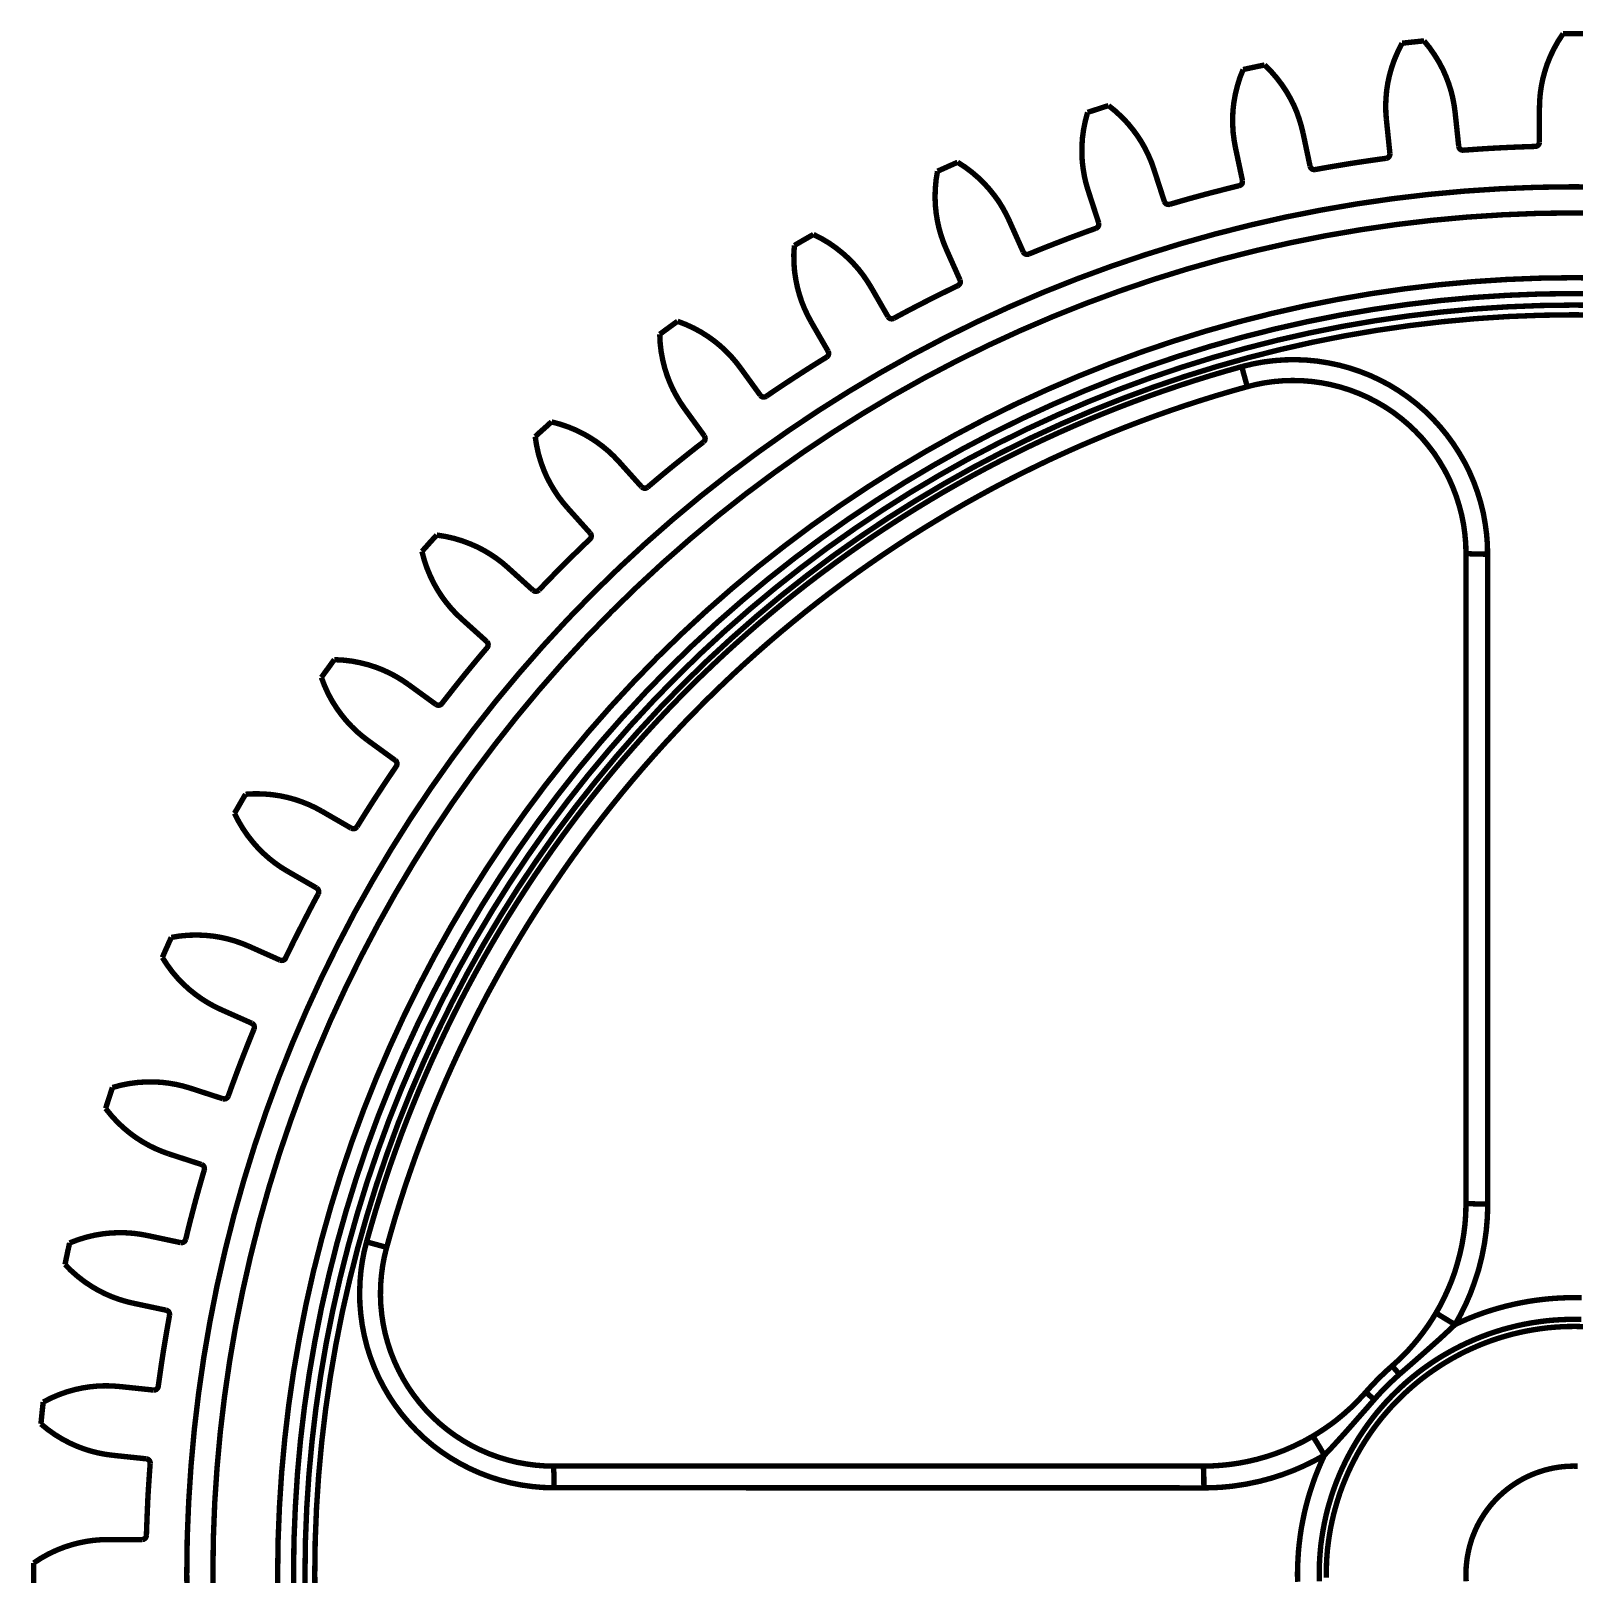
# Model space of a CAD drawing. Extents: x 1.1 to 21.8, y 1.7 to 15.4.
# Drawn here: x 13.452 to 16.264, y 6.241 to 9.053 of the extents above; entities that cross this region are included whole.
import ezdxf

# ---------------------------------------------------------------- set-up
doc = ezdxf.new("R2010")
doc.units = 0
doc.layers.get('0').update_dxf_attribs({"linetype": 'CONTINUOUS'})

msp = doc.modelspace()

# ---------------------------------------------------------------- linework, layer by layer
at = {"color": 0, "const_width": 0.00985}
for points in [[(15.9217, 8.89128), (15.9207, 8.90457), (15.9204, 8.91786), (15.921, 8.93115), (15.9222, 8.94482), (15.9243, 8.95839), (15.9272, 8.97179), (15.9314, 8.98687), (15.9367, 9.00174), (15.9431, 9.01644), (15.9504, 9.03071)], [(15.9504, 9.03071), (15.9554, 9.03125), (15.9603, 9.03179), (15.9703, 9.03288), (15.9753, 9.03336), (15.9803, 9.0339), (15.9903, 9.03489)], [(16.0469, 8.90468), (16.0451, 8.91786), (16.0426, 8.93093), (16.0394, 8.94385), (16.0353, 8.95692), (16.0304, 8.96978), (16.0249, 8.98232), (16.0176, 8.99615), (16.0094, 9.0095), (16.0003, 9.02251), (15.9903, 9.03489)], [(16.2006, 8.91249), (16.201, 8.92578), (16.2021, 8.93907), (16.204, 8.95226), (16.2067, 8.96565), (16.2103, 8.97894), (16.2144, 8.99197), (16.2203, 9.00657), (16.2271, 9.02078), (16.2349, 9.03472), (16.2438, 9.04818)], [(16.2438, 9.04818), (16.2538, 9.04818), (16.2588, 9.04824), (16.2687, 9.04824), (16.2737, 9.04818), (16.2787, 9.04818), (16.2838, 9.04813)], [(15.6465, 8.84104), (15.6442, 8.85411), (15.6425, 8.86735), (15.6417, 8.88058), (15.6415, 8.89432), (15.6421, 8.90804), (15.6436, 8.92165), (15.6463, 8.93713), (15.65, 8.95242), (15.6547, 8.96772), (15.6606, 8.98269)], [(15.6606, 8.98269), (15.6654, 8.98378), (15.6703, 8.98481), (15.6753, 8.98589), (15.685, 8.98796), (15.69, 8.98899), (15.6949, 8.99001), (15.6997, 8.991)], [(15.7697, 8.86746), (15.7665, 8.88038), (15.7626, 8.89312), (15.7582, 8.90565), (15.7528, 8.91818), (15.7465, 8.93044), (15.7397, 8.94233), (15.731, 8.95535), (15.7215, 8.96778), (15.7111, 8.97976), (15.6997, 8.991)], [(15.3772, 8.90463), (15.3819, 8.90619), (15.3964, 8.91092), (15.4058, 8.91396), (15.4106, 8.91553), (15.4154, 8.91699)], [(15.4979, 8.80143), (15.4935, 8.81396), (15.4882, 8.82622), (15.4824, 8.83822), (15.4757, 8.85015), (15.4682, 8.86171), (15.4601, 8.87278), (15.4503, 8.88482), (15.4394, 8.89615), (15.4278, 8.90701), (15.4154, 8.91699)], [(16.2006, 8.85047), (16.2006, 8.91249)], [(15.3782, 8.76232), (15.3744, 8.77507), (15.3714, 8.78803), (15.3692, 8.80117), (15.3675, 8.81478), (15.3668, 8.82844), (15.3668, 8.84218), (15.3678, 8.85786), (15.3699, 8.87343), (15.3731, 8.88917), (15.3772, 8.90463)], [(15.9281, 8.82958), (15.9217, 8.89128)], [(16.0535, 8.84278), (16.0469, 8.90468)], [(15.7826, 8.80653), (15.7697, 8.86746)], [(15.6594, 8.78033), (15.6465, 8.84104)], [(15.9281, 8.82958), (15.9279, 8.82687), (15.9268, 8.82443), (15.925, 8.82249), (15.9226, 8.82124), (15.9214, 8.82096)], [(16.0535, 8.84278), (16.0542, 8.84017), (16.0557, 8.83794), (16.0579, 8.83643), (16.0606, 8.83572), (16.0619, 8.83572)], [(16.0619, 8.83572), (16.0782, 8.83692), (16.0946, 8.83806), (16.111, 8.83908), (16.1274, 8.83996), (16.1437, 8.84076), (16.1601, 8.84147), (16.1765, 8.84207), (16.1929, 8.84261)], [(16.2006, 8.85047), (16.2001, 8.84782), (16.1988, 8.84549), (16.1967, 8.84369), (16.1942, 8.84272), (16.1929, 8.84261)], [(15.1194, 8.65593), (15.1144, 8.66824), (15.1101, 8.68083), (15.1064, 8.69362), (15.1035, 8.70703), (15.1013, 8.72054), (15.0999, 8.73421), (15.0992, 8.74989), (15.0997, 8.76563), (15.1011, 8.78157), (15.1037, 8.79742)], [(15.1037, 8.79742), (15.1129, 8.80154), (15.1174, 8.80354), (15.1221, 8.80561), (15.1265, 8.80767), (15.1312, 8.80968), (15.1357, 8.81168), (15.1404, 8.81369)], [(15.2344, 8.70742), (15.2286, 8.7194), (15.2222, 8.73107), (15.2153, 8.74229), (15.2072, 8.75347), (15.1986, 8.76421), (15.1894, 8.77442), (15.1783, 8.78532), (15.1665, 8.79551), (15.1537, 8.80507), (15.1404, 8.81369)], [(15.5171, 8.74219), (15.4979, 8.80143)], [(15.7826, 8.80653), (15.7836, 8.80404), (15.7854, 8.80203), (15.7878, 8.80072), (15.7904, 8.80029), (15.7918, 8.80046)], [(15.7918, 8.80046), (15.8079, 8.80333), (15.824, 8.80615), (15.8403, 8.80886), (15.8564, 8.81153), (15.8726, 8.81401), (15.8889, 8.8164), (15.9051, 8.81874), (15.9214, 8.82096)], [(15.5268, 8.73708), (15.5426, 8.74169), (15.5583, 8.74621), (15.5742, 8.7506), (15.59, 8.75489), (15.6058, 8.75906), (15.6218, 8.76313), (15.6376, 8.76714), (15.6535, 8.77106)], [(15.6594, 8.78033), (15.6594, 8.77767), (15.6588, 8.77507), (15.6571, 8.77294), (15.6549, 8.77149), (15.6535, 8.77106)], [(13.7365, 6.17503), (13.7357, 6.24115), (13.7357, 6.24115), (13.7365, 6.30735), (13.7392, 6.37349), (13.7435, 6.43951), (13.7495, 6.50543), (13.7573, 6.57113), (13.7668, 6.63661), (13.778, 6.70182), (13.7909, 6.76676), (13.8056, 6.83128), (13.8218, 6.89546), (13.8398, 6.95915), (13.8594, 7.02235), (13.8807, 7.08496), (13.9036, 7.14708), (13.9281, 7.20856), (13.9543, 7.26938), (13.9819, 7.32943), (14.0113, 7.38878), (14.0419, 7.44738), (14.0744, 7.5051), (14.1082, 7.56196), (14.1435, 7.61794), (14.1803, 7.67296), (14.2185, 7.727), (14.2581, 7.78), (14.299, 7.83197), (14.3414, 7.88286), (14.385, 7.93261), (14.4299, 7.98122), (14.4761, 8.02865), (14.5235, 8.07482), (14.5721, 8.11974), (14.6218, 8.16336), (14.6726, 8.20568), (14.7247, 8.24664), (14.7778, 8.28624), (14.8318, 8.32443), (14.8868, 8.36122), (14.9428, 8.39654), (14.9996, 8.43033), (15.0574, 8.46268), (15.116, 8.49349), (15.1753, 8.52279), (15.2354, 8.55051), (15.2961, 8.57661), (15.3576, 8.60113), (15.4197, 8.62403), (15.4824, 8.64529), (15.5456, 8.66493), (15.6093, 8.68289), (15.6733, 8.69917), (15.7379, 8.71382), (15.8029, 8.72667), (15.8681, 8.7379), (15.9336, 8.7474), (15.9993, 8.75521), (16.0653, 8.76124), (16.1312, 8.76557), (16.1974, 8.76818), (16.2635, 8.76904), (16.3297, 8.76818)], [(15.3974, 8.70329), (15.3782, 8.76232)], [(15.5171, 8.74219), (15.5183, 8.73986), (15.5204, 8.73801), (15.5228, 8.73699), (15.5256, 8.73682), (15.5268, 8.73708)], [(13.7841, 6.17626), (13.7833, 6.24115), (13.7833, 6.24115), (13.7841, 6.3061), (13.7866, 6.37099), (13.7909, 6.43576), (13.7968, 6.50043), (13.8045, 6.56494), (13.8138, 6.62918), (13.8248, 6.69319), (13.8375, 6.75683), (13.8518, 6.82021), (13.8678, 6.88314), (13.8854, 6.94564), (13.9046, 7.00765), (13.9256, 7.06912), (13.9479, 7.13004), (13.9721, 7.19037), (13.9976, 7.25), (14.0249, 7.30897), (14.0536, 7.36719), (14.0839, 7.42464), (14.1156, 7.48133), (14.1488, 7.53711), (14.1833, 7.59207), (14.2194, 7.64606), (14.2569, 7.69906), (14.2958, 7.75108), (14.336, 7.80208), (14.3775, 7.852), (14.4203, 7.90082), (14.4644, 7.94851), (14.5097, 7.99501), (14.5563, 8.04031), (14.6039, 8.08436), (14.6528, 8.12722), (14.7026, 8.16872), (14.7536, 8.20893), (14.8057, 8.24778), (14.8586, 8.28526), (14.9126, 8.32135), (14.9676, 8.35596), (15.0233, 8.38917), (15.08, 8.4209), (15.1375, 8.45111), (15.1957, 8.47988), (15.2547, 8.50706), (15.3143, 8.53267), (15.3747, 8.55675), (15.4356, 8.57921), (15.4971, 8.6001), (15.559, 8.61936), (15.6215, 8.63693), (15.6846, 8.65294), (15.7478, 8.66726), (15.8115, 8.67996), (15.8756, 8.69092), (15.9397, 8.70025), (16.0043, 8.7079), (16.0689, 8.71382), (16.1338, 8.71804), (16.1986, 8.72065), (16.2635, 8.72146), (16.3285, 8.72065)], [(15.2599, 8.6505), (15.2344, 8.70742)], [(15.27, 8.64643), (15.2851, 8.65261), (15.3004, 8.65875), (15.3157, 8.66476), (15.331, 8.67068), (15.3463, 8.67654), (15.3617, 8.68224), (15.3769, 8.68787), (15.3925, 8.69342)], [(15.3974, 8.70329), (15.3976, 8.70063), (15.3971, 8.69797), (15.3958, 8.69569), (15.3937, 8.69401), (15.3925, 8.69342)], [(14.8733, 8.52311), (14.8671, 8.53483), (14.8614, 8.54693), (14.8564, 8.55925), (14.8521, 8.57221), (14.8485, 8.58544), (14.8457, 8.5989), (14.8433, 8.61442), (14.8421, 8.6301), (14.8419, 8.64615), (14.8429, 8.66217)], [(14.8429, 8.66217), (14.8472, 8.66471), (14.8515, 8.66721), (14.8558, 8.66976), (14.8689, 8.67725), (14.8733, 8.67974), (14.8776, 8.68218)], [(14.9824, 8.58632), (14.9753, 8.59765), (14.9678, 8.60856), (14.9596, 8.61903), (14.9504, 8.62935), (14.9408, 8.63906), (14.9306, 8.64822), (14.9183, 8.65793), (14.9056, 8.66683), (14.8918, 8.67497), (14.8776, 8.68218)], [(15.1447, 8.59924), (15.1194, 8.65593)], [(15.2599, 8.6505), (15.2613, 8.64828), (15.2635, 8.64665), (15.266, 8.64589), (15.2686, 8.646), (15.27, 8.64643)], [(16.3254, 8.6026), (16.2635, 8.6034), (16.2017, 8.6026), (16.1399, 8.60015), (16.0782, 8.59608), (16.0167, 8.59044), (15.9551, 8.58317), (15.894, 8.57433), (15.8331, 8.56386), (15.7724, 8.55176), (15.7121, 8.53808), (15.6522, 8.52289), (15.5926, 8.50612), (15.5336, 8.48774), (15.475, 8.46789), (15.4169, 8.4465), (15.3596, 8.42356), (15.3028, 8.39914), (15.2465, 8.37326), (15.1911, 8.34592), (15.1364, 8.31711), (15.0824, 8.28689), (15.0293, 8.25532), (14.9769, 8.22228), (14.9256, 8.18793), (14.875, 8.15224), (14.8256, 8.11524), (14.7769, 8.07699), (14.7294, 8.03743), (14.6829, 7.99664), (14.6375, 7.95464), (14.5932, 7.91151), (14.5501, 7.86719), (14.5081, 7.82183), (14.4672, 7.77528), (14.4278, 7.72775), (14.3894, 7.67919), (14.3525, 7.62967), (14.3168, 7.57915), (14.2825, 7.52772), (14.2494, 7.47542), (14.2178, 7.42225), (14.1876, 7.36833), (14.1588, 7.31358), (14.1314, 7.25814), (14.1056, 7.20199), (14.0811, 7.14512), (14.0582, 7.08772), (14.0368, 7.02968), (14.0169, 6.97114), (13.9986, 6.91211), (13.9818, 6.8526), (13.9665, 6.79264), (13.9529, 6.73232), (13.941, 6.67165), (13.9304, 6.61074), (13.9215, 6.54953), (13.9143, 6.48812), (13.9086, 6.42654), (13.9046, 6.36481), (13.9021, 6.303), (13.9013, 6.24115), (13.9021, 6.17936)], [(13.931, 6.18012), (13.9303, 6.24115), (13.931, 6.30225), (13.9335, 6.36328), (13.9374, 6.42426), (13.9429, 6.48508), (13.9501, 6.54574), (13.9589, 6.60618), (13.9693, 6.66639), (13.9811, 6.72629), (13.9947, 6.78592), (14.0097, 6.84511), (14.0263, 6.90386), (14.0444, 6.96224), (14.064, 7.02007), (14.0851, 7.07736), (14.1078, 7.13411), (14.1319, 7.19021), (14.1575, 7.24571), (14.1846, 7.30051), (14.2131, 7.35454), (14.2428, 7.40782), (14.274, 7.46035), (14.3067, 7.51199), (14.3406, 7.56278), (14.3758, 7.61268), (14.4124, 7.66163), (14.4501, 7.70958), (14.4893, 7.75657), (14.5296, 7.80246), (14.571, 7.84733), (14.6136, 7.89111), (14.6574, 7.93371), (14.7022, 7.97521), (14.7482, 8.01546), (14.7951, 8.05453), (14.8431, 8.09233), (14.8921, 8.12885), (14.9419, 8.16411), (14.9928, 8.19808), (15.0444, 8.23068), (15.0969, 8.26187), (15.1501, 8.29178), (15.2042, 8.32021), (15.259, 8.34722), (15.3144, 8.37278), (15.3706, 8.39686), (15.4274, 8.41954), (15.4846, 8.44065), (15.5425, 8.46029), (15.6008, 8.4784), (15.6596, 8.49501), (15.7189, 8.51004), (15.7785, 8.52349), (15.8383, 8.53543), (15.8985, 8.54579), (15.959, 8.55453), (16.0196, 8.56174), (16.0804, 8.56733), (16.1414, 8.57129), (16.2025, 8.57374), (16.2635, 8.57449), (16.3246, 8.57374)], [(15.0135, 8.53239), (14.9824, 8.58632)], [(15.024, 8.5294), (15.0385, 8.53717), (15.0529, 8.54482), (15.0675, 8.5524), (15.0821, 8.5599), (15.0967, 8.56733), (15.1114, 8.5746), (15.1261, 8.58182), (15.1408, 8.58892)], [(15.1447, 8.59924), (15.1453, 8.59668), (15.1451, 8.59397), (15.1439, 8.59153), (15.1421, 8.58963), (15.1408, 8.58892)], [(16.324, 8.55274), (16.2635, 8.55354), (16.2031, 8.55274), (16.1425, 8.55035), (16.0821, 8.54639), (16.0218, 8.54085), (15.9617, 8.53375), (15.9018, 8.52507), (15.8421, 8.51481), (15.7828, 8.50299), (15.7237, 8.48964), (15.665, 8.47472), (15.6068, 8.45833), (15.549, 8.44037), (15.4917, 8.4209), (15.4349, 8.39996), (15.3786, 8.3775), (15.3231, 8.35363), (15.2681, 8.32829), (15.2138, 8.30149), (15.1601, 8.27333), (15.1074, 8.24371), (15.0553, 8.21278), (15.0042, 8.18044), (14.9539, 8.14686), (14.9043, 8.11193), (14.8558, 8.07568), (14.8083, 8.03819), (14.7618, 7.99951), (14.7162, 7.95958), (14.6718, 7.91851), (14.6285, 7.87625), (14.5862, 7.8329), (14.5451, 7.78847), (14.5053, 7.74294), (14.4665, 7.6964), (14.429, 7.64887), (14.3928, 7.60037), (14.3579, 7.55089), (14.3242, 7.5006), (14.2919, 7.44937), (14.261, 7.39735), (14.2314, 7.34457), (14.2032, 7.29096), (14.1764, 7.23665), (14.1511, 7.18169), (14.1272, 7.12608), (14.1047, 7.06982), (14.0839, 7.01307), (14.0643, 6.95574), (14.0464, 6.89789), (14.03, 6.83968), (14.0151, 6.78097), (14.0018, 6.72194), (13.9899, 6.6626), (13.9797, 6.60292), (13.971, 6.54303), (13.9639, 6.48292), (13.9583, 6.42264), (13.9543, 6.36219), (13.9519, 6.30171), (13.9511, 6.24115), (13.9511, 6.24115), (13.9519, 6.18067)], [(13.9697, 6.1811), (13.9689, 6.24115), (13.9689, 6.24115), (13.9697, 6.30126), (13.9721, 6.36128), (13.976, 6.42122), (13.9815, 6.48101), (13.9886, 6.54069), (13.9972, 6.60015), (14.0074, 6.65935), (14.019, 6.71826), (14.0324, 6.77686), (14.0471, 6.83507), (14.0635, 6.8929), (14.0812, 6.95025), (14.1006, 7.00717), (14.1212, 7.06347), (14.1436, 7.11931), (14.1674, 7.17449), (14.1925, 7.22906), (14.219, 7.28293), (14.2469, 7.3361), (14.2763, 7.38851), (14.3071, 7.44011), (14.339, 7.49094), (14.3725, 7.54085), (14.4071, 7.58996), (14.4431, 7.63807), (14.4803, 7.68522), (14.5186, 7.73139), (14.5583, 7.77658), (14.599, 7.82069), (14.641, 7.86372), (14.684, 7.90565), (14.7282, 7.9464), (14.7733, 7.986), (14.8194, 8.02447), (14.8667, 8.06164), (14.9147, 8.09754), (14.9639, 8.13222), (15.0137, 8.16564), (15.0646, 8.19764), (15.1163, 8.2284), (15.1686, 8.25776), (15.2218, 8.28569), (15.2757, 8.31228), (15.3303, 8.33746), (15.3854, 8.36117), (15.4413, 8.3834), (15.4975, 8.40419), (15.5544, 8.4235), (15.6118, 8.44129), (15.6696, 8.45762), (15.7279, 8.47239), (15.7865, 8.48568), (15.8454, 8.4974), (15.9046, 8.50754), (15.964, 8.51617), (16.0237, 8.52322), (16.0835, 8.52875), (16.1435, 8.53267), (16.2035, 8.535), (16.2635, 8.53581), (16.3236, 8.535)], [(14.5976, 8.50037), (14.6017, 8.50336), (14.6057, 8.50635), (14.6097, 8.50928), (14.6137, 8.51226), (14.63, 8.52399)], [(14.7442, 8.43956), (14.7361, 8.45008), (14.7274, 8.46013), (14.7181, 8.46967), (14.7081, 8.47894), (14.6974, 8.48768), (14.6863, 8.49571), (14.6731, 8.50413), (14.6594, 8.51161), (14.6449, 8.51828), (14.63, 8.52399)], [(14.9043, 8.4694), (14.8733, 8.52311)], [(15.0135, 8.53239), (15.0151, 8.53033), (15.0175, 8.52897), (15.0201, 8.52843), (15.0228, 8.52886), (15.024, 8.5294)], [(14.6424, 8.36529), (14.6349, 8.37631), (14.6281, 8.38769), (14.6218, 8.39947), (14.6161, 8.41194), (14.6111, 8.42475), (14.6069, 8.43778), (14.6031, 8.45301), (14.6001, 8.46847), (14.5983, 8.48438), (14.5976, 8.50037)], [(14.9043, 8.4694), (14.9053, 8.46685), (14.9053, 8.46419), (14.9044, 8.46164), (14.9028, 8.45958), (14.9017, 8.45871)], [(14.0633, 6.84663), (14.0714, 6.875), (14.0797, 6.90326), (14.0885, 6.93143), (14.0975, 6.95947), (14.1069, 6.98742), (14.1168, 7.01519), (14.1269, 7.04286), (14.1375, 7.07042), (14.1485, 7.09782), (14.1597, 7.12511), (14.1713, 7.15218), (14.1832, 7.17914), (14.1956, 7.20594), (14.2082, 7.23258), (14.2211, 7.25906), (14.2344, 7.28538), (14.2481, 7.31153), (14.2621, 7.33746), (14.2764, 7.36322), (14.2911, 7.38878), (14.3061, 7.41422), (14.3214, 7.4394), (14.3371, 7.46442), (14.3531, 7.48921), (14.3693, 7.51378), (14.386, 7.53814), (14.4028, 7.56228), (14.4201, 7.58621), (14.4376, 7.60992), (14.4554, 7.6334), (14.4736, 7.65662), (14.4921, 7.67969), (14.5107, 7.70242), (14.5297, 7.72493), (14.5492, 7.74724), (14.5687, 7.76926), (14.5886, 7.79107), (14.6087, 7.81256), (14.6292, 7.83382), (14.6499, 7.85482), (14.6708, 7.87549), (14.6922, 7.89594), (14.7136, 7.91613), (14.7354, 7.93599), (14.7575, 7.95562), (14.7797, 7.97493), (14.8024, 7.99397), (14.825, 8.01269), (14.8481, 8.03114), (14.8712, 8.04926), (14.8949, 8.06711), (14.9185, 8.08464), (14.9425, 8.10189), (14.9665, 8.11876), (14.991, 8.13542), (15.0156, 8.15169), (15.0403, 8.16764), (15.0653, 8.18326), (15.0906, 8.19863), (15.1158, 8.2136), (15.1415, 8.22825), (15.1672, 8.24262), (15.1932, 8.25662), (15.2193, 8.27024), (15.2457, 8.28358), (15.2721, 8.29656), (15.2988, 8.30919), (15.3256, 8.3215), (15.3525, 8.33344), (15.3797, 8.34506), (15.4069, 8.35628), (15.4343, 8.36719), (15.4618, 8.37771), (15.4896, 8.38792), (15.5174, 8.39774), (15.5453, 8.40717), (15.5733, 8.41629), (15.6014, 8.42503), (15.6297, 8.43338), (15.6581, 8.4414)], [(14.7808, 8.38917), (14.7442, 8.43956)], [(14.7917, 8.38732), (14.8051, 8.39654), (14.8187, 8.40565), (14.8325, 8.41471), (14.8463, 8.42372), (14.86, 8.43261), (14.8738, 8.4414), (14.8876, 8.45008), (14.9017, 8.45871)], [(15.6581, 8.4414), (15.6774, 8.44612), (15.6969, 8.44976), (15.7167, 8.45226), (15.7367, 8.45372), (15.7565, 8.45404), (15.7763, 8.45324), (15.7961, 8.45133), (15.8157, 8.44824), (15.8353, 8.44412), (15.8544, 8.43892), (15.8733, 8.43261), (15.8918, 8.42535), (15.9097, 8.41699), (15.9274, 8.40761), (15.9443, 8.39725), (15.9608, 8.3859), (15.9765, 8.37375), (15.9915, 8.36079), (16.0057, 8.34694), (16.0192, 8.33225), (16.0318, 8.31685), (16.0436, 8.30072), (16.0544, 8.28401), (16.0643, 8.26682), (16.0732, 8.24903), (16.0811, 8.23068), (16.0879, 8.21197), (16.0938, 8.19282), (16.0985, 8.17344), (16.1019, 8.15392), (16.1043, 8.1359), (16.1057, 8.11783), (16.1061, 8.09972)], [(15.6682, 8.40483), (15.6682, 8.40506), (15.6679, 8.40565), (15.6676, 8.40662), (15.6674, 8.40799), (15.6668, 8.40972), (15.6662, 8.41178), (15.6656, 8.41417), (15.6649, 8.41689), (15.664, 8.41982), (15.6632, 8.42301), (15.6622, 8.42643), (15.6612, 8.43001), (15.6603, 8.43371), (15.6592, 8.43756), (15.6581, 8.4414)], [(15.6682, 8.40483), (15.6399, 8.39686), (15.6118, 8.38857), (15.5838, 8.37983), (15.5558, 8.37076), (15.5281, 8.36133), (15.5003, 8.35151), (15.4728, 8.34131), (15.4453, 8.33078), (15.4181, 8.31993), (15.391, 8.30865), (15.3639, 8.2971), (15.3371, 8.2851), (15.3104, 8.27285), (15.284, 8.26019), (15.2576, 8.24718), (15.2314, 8.23389), (15.2054, 8.22021), (15.1797, 8.20617), (15.154, 8.19185), (15.1286, 8.17714), (15.1035, 8.16211), (15.0783, 8.14675), (15.0535, 8.13112), (15.0289, 8.11513), (15.0044, 8.09879), (14.9803, 8.08219), (14.9562, 8.06521), (14.9325, 8.04796), (14.909, 8.03039), (14.8857, 8.01247), (14.8626, 7.99431), (14.8399, 7.97586), (14.8172, 7.95708), (14.7949, 7.93799), (14.7728, 7.91862), (14.751, 7.89899), (14.7294, 7.87907), (14.7082, 7.85883), (14.6871, 7.83832), (14.6664, 7.8176), (14.6458, 7.79656), (14.6257, 7.77522), (14.6057, 7.75369), (14.5861, 7.73188), (14.5667, 7.70979), (14.5476, 7.68744), (14.5289, 7.66487), (14.5104, 7.64204), (14.4922, 7.61897), (14.4743, 7.59571), (14.4568, 7.57215), (14.4394, 7.54839), (14.4226, 7.52447), (14.406, 7.50022), (14.3896, 7.47581), (14.3736, 7.45117), (14.3579, 7.42637), (14.3426, 7.40132), (14.3276, 7.37608), (14.3129, 7.35069), (14.2986, 7.32503), (14.2844, 7.29926), (14.2708, 7.27328), (14.2575, 7.24707), (14.2446, 7.22076), (14.2319, 7.19422), (14.2196, 7.16758), (14.2076, 7.14079), (14.196, 7.11376), (14.1847, 7.08664), (14.1739, 7.05935), (14.1635, 7.03196), (14.1532, 7.00439), (14.1435, 6.97672), (14.1339, 6.94894), (14.1249, 6.92101), (14.1161, 6.89296), (14.1079, 6.86481), (14.0999, 6.83653)], [(16.0667, 8.10118), (16.0663, 8.11865), (16.0647, 8.13607), (16.0624, 8.15338), (16.0589, 8.17096), (16.0543, 8.18837), (16.0489, 8.20551), (16.0426, 8.22185), (16.0356, 8.23779), (16.0275, 8.25331), (16.0183, 8.26878), (16.0085, 8.28375), (15.9975, 8.29807), (15.9863, 8.31142), (15.9742, 8.32411), (15.9615, 8.33604), (15.9478, 8.34765), (15.9335, 8.35846), (15.9185, 8.36838), (15.9033, 8.37722), (15.8879, 8.38519), (15.8719, 8.39231), (15.8551, 8.39871), (15.8379, 8.40414), (15.8206, 8.40853), (15.8035, 8.41189), (15.7861, 8.41428), (15.7687, 8.41569), (15.7507, 8.41613), (15.7328, 8.41558), (15.715, 8.41401), (15.6992, 8.41174), (15.6836, 8.40869), (15.6682, 8.40483)], [(14.7808, 8.38917), (14.7828, 8.38732), (14.7851, 8.38618), (14.7879, 8.38596), (14.7904, 8.38661), (14.7917, 8.38732)], [(14.6789, 8.31511), (14.6424, 8.36529)], [(14.3706, 8.31392), (14.3743, 8.31728), (14.3779, 8.32064), (14.3817, 8.324), (14.3854, 8.32736), (14.3892, 8.33068), (14.3929, 8.33404), (14.3965, 8.3374), (14.4004, 8.34071)], [(14.5228, 8.26867), (14.5136, 8.27832), (14.5039, 8.28743), (14.4936, 8.29596), (14.4826, 8.30414), (14.4711, 8.31164), (14.4593, 8.31853), (14.4453, 8.32547), (14.4308, 8.33149), (14.4157, 8.33658), (14.4004, 8.34071)], [(14.4293, 8.18419), (14.4207, 8.19433), (14.4126, 8.20497), (14.4053, 8.21604), (14.3983, 8.22786), (14.3919, 8.24001), (14.3864, 8.25261), (14.381, 8.26731), (14.3765, 8.28239), (14.3731, 8.29801), (14.3706, 8.31392)], [(14.5754, 8.22168), (14.5879, 8.23226), (14.6004, 8.24278), (14.6131, 8.25325), (14.6258, 8.26361), (14.6386, 8.27387), (14.6514, 8.28407), (14.6643, 8.29422), (14.6774, 8.30425)], [(14.6789, 8.31511), (14.68, 8.31272), (14.6803, 8.31), (14.6797, 8.3074), (14.6783, 8.30518), (14.6774, 8.30425)], [(14.5644, 8.22239), (14.5228, 8.26867)], [(14.5644, 8.22239), (14.5665, 8.22076), (14.569, 8.21989), (14.5718, 8.21994), (14.5742, 8.22086), (14.5754, 8.22168)], [(14.4707, 8.13807), (14.4293, 8.18419)], [(14.1643, 8.10465), (14.1676, 8.1084), (14.171, 8.11214), (14.1743, 8.11589), (14.1776, 8.11962), (14.181, 8.12332), (14.1843, 8.12706), (14.1878, 8.13075), (14.1911, 8.13444)], [(14.3203, 8.07563), (14.3103, 8.08421), (14.2996, 8.09229), (14.2885, 8.09972), (14.2768, 8.10667), (14.2646, 8.11296), (14.2519, 8.11854), (14.2374, 8.12397), (14.2224, 8.12847), (14.2068, 8.132), (14.1911, 8.13444)], [(14.3776, 8.03435), (14.3889, 8.04622), (14.4003, 8.058), (14.4118, 8.06972), (14.4233, 8.08132), (14.435, 8.09289), (14.4467, 8.10439), (14.4585, 8.11578), (14.4703, 8.12711)], [(14.4707, 8.13807), (14.4722, 8.13585), (14.4728, 8.13319), (14.4725, 8.13053), (14.4713, 8.12815), (14.4703, 8.12711)], [(14.2363, 7.98182), (14.2265, 7.99104), (14.2175, 8.00076), (14.209, 8.01101), (14.2008, 8.02197), (14.1933, 8.03347), (14.1865, 8.04536), (14.1796, 8.0594), (14.1735, 8.07394), (14.1683, 8.08914), (14.1643, 8.10465)], [(16.0667, 8.10118), (16.0669, 8.10101), (16.0675, 8.10092), (16.0685, 8.10075), (16.0697, 8.10064), (16.0714, 8.10047), (16.0733, 8.10037), (16.0757, 8.10026), (16.0782, 8.10015), (16.0811, 8.10004), (16.0843, 8.09993), (16.0875, 8.09987), (16.0911, 8.09983), (16.0947, 8.09978), (16.0985, 8.09972), (16.1061, 8.09972)], [(16.0667, 6.91699), (16.0667, 8.10118)], [(16.1061, 8.09972), (16.1061, 8.02106), (16.1063, 7.70628), (16.1064, 6.91558)], [(14.3665, 8.0339), (14.3203, 8.07563)], [(14.3665, 8.0339), (14.3689, 8.0325), (14.3715, 8.0319), (14.3742, 8.03228), (14.3765, 8.03347), (14.3776, 8.03435)], [(14.2824, 7.94032), (14.2363, 7.98182)], [(14.2004, 7.82742), (14.2106, 7.84039), (14.2207, 7.85331), (14.2308, 7.8661), (14.2411, 7.8789), (14.2515, 7.8916), (14.2619, 7.90424), (14.2724, 7.91683), (14.2831, 7.92936)], [(14.2824, 7.94032), (14.284, 7.93821), (14.2849, 7.93565), (14.2847, 7.93294), (14.2839, 7.93044), (14.2831, 7.92936)], [(13.981, 7.87506), (13.9839, 7.87913), (13.9868, 7.88319), (13.9897, 7.88721), (13.9928, 7.89128), (13.9957, 7.89535), (13.9986, 7.89936), (14.0015, 7.90343), (14.0046, 7.90744)], [(14.1392, 7.86247), (14.1282, 7.86996), (14.1168, 7.87685), (14.1051, 7.88308), (14.0926, 7.88878), (14.0799, 7.89378), (14.0668, 7.898), (14.0517, 7.90186), (14.0362, 7.90479), (14.0206, 7.90662), (14.0046, 7.90744)], [(14.0654, 7.76042), (14.0549, 7.76856), (14.0447, 7.77724), (14.0353, 7.78651), (14.026, 7.7966), (14.0174, 7.80724), (14.0093, 7.81836), (14.0008, 7.83165), (13.9933, 7.84549), (13.9867, 7.86003), (13.981, 7.87506)], [(14.1896, 7.82585), (14.1392, 7.86247)], [(14.1896, 7.82585), (14.1919, 7.82465), (14.1947, 7.82433), (14.1974, 7.82497), (14.1996, 7.82639), (14.2004, 7.82742)], [(14.1156, 7.7239), (14.0654, 7.76042)], [(14.046, 7.60308), (14.0546, 7.61703), (14.0633, 7.63092), (14.0721, 7.64475), (14.081, 7.65853), (14.09, 7.67225), (14.099, 7.68593), (14.1082, 7.69954), (14.1174, 7.71311)], [(14.1156, 7.7239), (14.1175, 7.722), (14.1186, 7.71951), (14.1187, 7.71685), (14.1181, 7.71431), (14.1174, 7.71311)], [(13.8227, 7.6275), (13.8377, 7.65354), (13.8428, 7.66222)], [(13.9814, 7.63151), (13.9697, 7.63786), (13.9576, 7.6435), (13.9453, 7.64844), (13.9324, 7.65283), (13.919, 7.65647), (13.9057, 7.65929), (13.8901, 7.66157), (13.8746, 7.66282), (13.8587, 7.66303), (13.8428, 7.66222)], [(13.9186, 7.52229), (13.9072, 7.52929), (13.8964, 7.53689), (13.8859, 7.54514), (13.8757, 7.55419), (13.8659, 7.56386), (13.8568, 7.57411), (13.847, 7.58643), (13.8381, 7.59939), (13.8299, 7.61317), (13.8227, 7.6275)], [(14.0353, 7.60037), (13.9814, 7.63151)], [(14.0353, 7.60037), (14.0379, 7.59944), (14.0406, 7.59939), (14.0431, 7.60032), (14.0451, 7.602), (14.046, 7.60308)], [(13.9724, 7.49126), (13.9186, 7.52229)], [(13.9157, 7.36382), (13.9229, 7.37858), (13.9301, 7.39328), (13.9375, 7.40799), (13.9449, 7.42264), (13.9524, 7.43722), (13.9599, 7.45176), (13.9675, 7.46625), (13.9753, 7.48068)], [(13.9724, 7.49126), (13.9744, 7.48958), (13.9757, 7.48725), (13.9762, 7.4846), (13.9758, 7.48193), (13.9753, 7.48068)], [(13.6912, 7.36475), (13.6932, 7.36936), (13.6952, 7.37392), (13.6972, 7.37853), (13.7013, 7.38764), (13.7033, 7.39225), (13.7075, 7.40136)], [(13.8486, 7.38536), (13.8363, 7.3904), (13.8237, 7.39475), (13.8109, 7.39844), (13.7975, 7.40142), (13.784, 7.40365), (13.7703, 7.40506), (13.7547, 7.40571), (13.7391, 7.40533), (13.7232, 7.40392), (13.7075, 7.40136)], [(13.7975, 7.27012), (13.7855, 7.27593), (13.7739, 7.28239), (13.7626, 7.2895), (13.7515, 7.29742), (13.7408, 7.30599), (13.7306, 7.31521), (13.7196, 7.32644), (13.7094, 7.33837), (13.6999, 7.35129), (13.6912, 7.36475)], [(13.9054, 7.36003), (13.8486, 7.38536)], [(13.9054, 7.36003), (13.9081, 7.35938), (13.9107, 7.3596), (13.9132, 7.36079), (13.9151, 7.36263), (13.9157, 7.36382)], [(13.8542, 7.2449), (13.7975, 7.27012)], [(13.8113, 7.11225), (13.8168, 7.12771), (13.8225, 7.14307), (13.8282, 7.15847), (13.834, 7.17378), (13.84, 7.18907), (13.846, 7.20432), (13.8521, 7.21957), (13.8583, 7.23469)], [(13.8542, 7.2449), (13.8564, 7.24343), (13.8581, 7.24126), (13.8588, 7.23867), (13.8587, 7.236), (13.8583, 7.23469)], [(13.5878, 7.08974), (13.5909, 7.09928), (13.5924, 7.104), (13.594, 7.10878), (13.5955, 7.11356), (13.6002, 7.12787)], [(13.7422, 7.12663), (13.7294, 7.13038), (13.7165, 7.1334), (13.7033, 7.13569), (13.6898, 7.13732), (13.6761, 7.13807), (13.6623, 7.13807), (13.6467, 7.1371), (13.6312, 7.1351), (13.6156, 7.132), (13.6002, 7.12787)], [(13.8014, 7.10742), (13.7422, 7.12663)], [(13.8014, 7.10742), (13.8041, 7.10704), (13.8068, 7.10753), (13.809, 7.10894), (13.8107, 7.111), (13.8113, 7.11225)], [(13.7035, 7.00672), (13.691, 7.01124), (13.6787, 7.01644), (13.6668, 7.02229), (13.6548, 7.02908), (13.6433, 7.03646), (13.6322, 7.04454), (13.6201, 7.05458), (13.6087, 7.06543), (13.5979, 7.07721), (13.5878, 7.08974)], [(13.7625, 6.98757), (13.7035, 7.00672)], [(13.7337, 6.85113), (13.7376, 6.86708), (13.7415, 6.88297), (13.7457, 6.89887), (13.7498, 6.91471), (13.7541, 6.93056), (13.7585, 6.94635), (13.763, 6.96213), (13.7676, 6.97786)], [(13.7625, 6.98757), (13.7649, 6.98633), (13.7667, 6.98432), (13.7677, 6.98188), (13.7679, 6.97922), (13.7676, 6.97786)], [(16.0122, 6.71729), (16.0203, 6.7315), (16.0276, 6.74604), (16.0344, 6.76101), (16.0407, 6.77621), (16.0464, 6.79199), (16.0512, 6.80806), (16.0556, 6.82433), (16.0593, 6.84088), (16.0625, 6.85965), (16.0649, 6.87858), (16.0663, 6.89774), (16.0667, 6.91699)], [(16.1064, 6.91558), (16.1057, 6.89154), (16.1037, 6.86757), (16.1004, 6.84381), (16.0957, 6.8195), (16.0896, 6.79551), (16.0819, 6.77197), (16.0747, 6.75244), (16.0664, 6.73329), (16.0571, 6.71442), (16.0468, 6.69596)], [(16.1064, 6.91558), (16.1025, 6.91558), (16.0986, 6.91564), (16.0949, 6.91564), (16.0912, 6.91569), (16.0876, 6.91575), (16.0843, 6.91581), (16.0812, 6.9159), (16.0783, 6.91601), (16.0757, 6.91613), (16.0735, 6.91624), (16.0714, 6.91635), (16.0697, 6.91644), (16.0685, 6.91661), (16.0675, 6.91672), (16.0669, 6.91689), (16.0667, 6.91699)], [(13.6635, 6.85824), (13.6504, 6.86063), (13.6372, 6.86231), (13.6239, 6.86317), (13.6102, 6.86333), (13.5965, 6.86268), (13.5828, 6.86128), (13.5674, 6.85867), (13.5523, 6.85504), (13.537, 6.85032), (13.5221, 6.84462)], [(13.7244, 6.84526), (13.6635, 6.85824)], [(13.5138, 6.80539), (13.5148, 6.81028), (13.5158, 6.81521), (13.5179, 6.82497), (13.5189, 6.82992), (13.52, 6.83479), (13.5211, 6.83968), (13.5221, 6.84462)], [(13.7244, 6.84526), (13.7271, 6.84521), (13.7296, 6.84597), (13.7318, 6.84765), (13.7332, 6.84983), (13.7337, 6.85113)], [(14.405, 6.39854), (14.3851, 6.39908), (14.3653, 6.40082), (14.3454, 6.4036), (14.3258, 6.4075), (14.3065, 6.41249), (14.2876, 6.41857), (14.269, 6.42567), (14.2508, 6.43386), (14.2331, 6.44308), (14.2158, 6.45324), (14.1993, 6.46436), (14.1833, 6.47635), (14.1682, 6.48921), (14.1538, 6.50299), (14.1401, 6.51753), (14.1272, 6.53282), (14.1153, 6.54878), (14.1043, 6.56538), (14.0943, 6.58251), (14.0851, 6.60026), (14.0771, 6.61849), (14.07, 6.63721), (14.064, 6.65619), (14.0592, 6.67546), (14.0554, 6.69493), (14.0528, 6.71468), (14.0511, 6.7346), (14.0507, 6.7545), (14.0514, 6.77442), (14.0531, 6.79422), (14.0556, 6.81179), (14.059, 6.82932), (14.0633, 6.84663)], [(14.0999, 6.83653), (14.0997, 6.83658), (14.099, 6.83675), (14.0981, 6.83703), (14.0967, 6.8374), (14.095, 6.83789), (14.0929, 6.83843), (14.0906, 6.83914), (14.0878, 6.83985), (14.0849, 6.84065), (14.0817, 6.84158), (14.0783, 6.8425), (14.0747, 6.84347), (14.071, 6.84451), (14.0672, 6.84554), (14.0633, 6.84663)], [(14.0999, 6.83653), (14.0957, 6.81961), (14.0925, 6.80246), (14.0903, 6.78515), (14.0889, 6.76725), (14.0886, 6.74929), (14.0893, 6.73139), (14.091, 6.71403), (14.0936, 6.69678), (14.0972, 6.67969), (14.1019, 6.66238), (14.1075, 6.64535), (14.1142, 6.62864), (14.1215, 6.61285), (14.1297, 6.59744), (14.1387, 6.58251), (14.1489, 6.56771), (14.1599, 6.5535), (14.1715, 6.53993), (14.1837, 6.5274), (14.1965, 6.51557), (14.21, 6.5045), (14.2244, 6.49387), (14.2396, 6.48406), (14.2551, 6.47515), (14.2708, 6.46739), (14.2868, 6.46044), (14.3032, 6.45443), (14.3204, 6.44922), (14.3378, 6.44493), (14.3556, 6.44174), (14.3714, 6.43967), (14.3875, 6.43842), (14.4035, 6.43804)], [(13.6375, 6.73497), (13.6246, 6.73812), (13.6118, 6.74203), (13.5993, 6.74658), (13.5867, 6.75206), (13.5745, 6.75825), (13.5627, 6.76514), (13.5496, 6.77382), (13.5371, 6.78342), (13.5251, 6.794), (13.5138, 6.80539)], [(16.0468, 6.69596), (16.0596, 6.70182), (16.0724, 6.70736), (16.0854, 6.71246), (16.0986, 6.71724), (16.1119, 6.72163), (16.1253, 6.72564), (16.1389, 6.72933), (16.1525, 6.73258), (16.1661, 6.73546), (16.1799, 6.73801), (16.1937, 6.74013), (16.2076, 6.74186), (16.2215, 6.74322), (16.2356, 6.74419), (16.2494, 6.74479), (16.2635, 6.74501), (16.2775, 6.74479)], [(13.6982, 6.72206), (13.6375, 6.73497)], [(13.6982, 6.72206), (13.7007, 6.72108), (13.7027, 6.71929), (13.704, 6.7169), (13.7044, 6.71431), (13.7043, 6.71294)], [(15.9321, 6.62056), (15.9424, 6.62989), (15.9524, 6.63965), (15.9621, 6.64968), (15.9714, 6.66015), (15.9804, 6.67106), (15.989, 6.68229), (15.9974, 6.6939), (16.0053, 6.70589), (16.0122, 6.71729)], [(16.0468, 6.69596), (16.0435, 6.69797), (16.04, 6.69997), (16.0367, 6.70193), (16.0335, 6.70389), (16.0304, 6.70574), (16.0275, 6.70747), (16.0249, 6.70915), (16.0222, 6.71072), (16.02, 6.71213), (16.0179, 6.71338), (16.0163, 6.71451), (16.0147, 6.71544), (16.0136, 6.71619), (16.0129, 6.71674), (16.0124, 6.71712), (16.0122, 6.71729)], [(13.6837, 6.58339), (13.686, 6.59961), (13.6883, 6.61583), (13.6907, 6.63206), (13.6932, 6.64828), (13.6959, 6.6645), (13.6986, 6.68067), (13.7014, 6.69678), (13.7043, 6.71294)], [(15.7994, 6.22792), (15.7993, 6.24115), (15.7993, 6.24115), (15.7994, 6.25444), (15.8, 6.26768), (15.801, 6.28093), (15.8022, 6.29411), (15.804, 6.30729), (15.8061, 6.32036), (15.8085, 6.33339), (15.8113, 6.34636), (15.8144, 6.35921), (15.8181, 6.37196), (15.8219, 6.38465), (15.8262, 6.39719), (15.8308, 6.40961), (15.8358, 6.42193), (15.8412, 6.43408), (15.8469, 6.44601), (15.8529, 6.45785), (15.8593, 6.46951), (15.866, 6.48096), (15.8729, 6.49219), (15.8803, 6.50325), (15.8879, 6.51411), (15.8958, 6.52468), (15.904, 6.5351), (15.9126, 6.54525), (15.9214, 6.55512), (15.9306, 6.56478), (15.94, 6.57417), (15.9496, 6.58322), (15.9594, 6.59207), (15.9696, 6.60058), (15.98, 6.60889), (15.9906, 6.61681), (16.0015, 6.62446), (16.0125, 6.63178), (16.0237, 6.63878), (16.0353, 6.64546), (16.0469, 6.65181), (16.0586, 6.65782), (16.0707, 6.66351), (16.0828, 6.66883), (16.0951, 6.67383), (16.1075, 6.6785), (16.12, 6.68272), (16.1326, 6.68668), (16.1456, 6.69021), (16.1583, 6.69342), (16.1714, 6.69624), (16.1843, 6.69868), (16.1975, 6.70074), (16.2106, 6.70247), (16.2237, 6.70378), (16.2371, 6.70469), (16.2503, 6.70529), (16.2635, 6.70551), (16.2768, 6.70529)], [(16.2799, 6.69222), (16.2668, 6.69249), (16.2538, 6.69243), (16.2407, 6.69194), (16.2276, 6.69108), (16.2146, 6.68989), (16.2017, 6.68826), (16.1887, 6.68625), (16.1758, 6.68392), (16.1631, 6.68121), (16.1504, 6.67811), (16.1378, 6.67464), (16.1253, 6.67085), (16.1129, 6.66667), (16.1007, 6.66211), (16.0886, 6.65722), (16.0767, 6.65196), (16.0647, 6.64643), (16.0531, 6.64046), (16.0417, 6.63422), (16.0304, 6.62761), (16.0193, 6.62071), (16.0085, 6.6135), (15.9978, 6.60596), (15.9872, 6.5981), (15.9771, 6.58996), (15.9671, 6.58149), (15.9574, 6.57275), (15.9479, 6.56381), (15.9387, 6.55453), (15.9297, 6.54497), (15.9211, 6.53515), (15.9126, 6.52512), (15.9046, 6.51486), (15.8968, 6.50435), (15.8894, 6.49365), (15.8822, 6.48269), (15.8754, 6.47157), (15.8689, 6.46024), (15.8628, 6.44868), (15.8569, 6.43701), (15.8514, 6.42513), (15.8463, 6.41314), (15.8414, 6.40099), (15.8369, 6.38872), (15.8329, 6.37631), (15.8292, 6.36376), (15.8258, 6.35113), (15.8228, 6.33843), (15.8201, 6.32563), (15.8179, 6.31278), (15.816, 6.29981), (15.8144, 6.28683), (15.8133, 6.27382), (15.8126, 6.26079), (15.8122, 6.24772), (15.8122, 6.23465)], [(16.0468, 6.69596), (16.0325, 6.68246), (16.0181, 6.66911), (15.9886, 6.6429), (15.9671, 6.62403), (15.9454, 6.60519)], [(15.8842, 6.57269), (15.8897, 6.579), (15.8956, 6.58524), (15.9014, 6.59142), (15.9072, 6.59744), (15.9133, 6.60335), (15.9194, 6.60921), (15.9257, 6.6149), (15.9321, 6.62056)], [(15.9454, 6.60519), (15.9394, 6.59978), (15.9335, 6.59429), (15.9275, 6.58871), (15.9217, 6.58301), (15.916, 6.57721), (15.9104, 6.57129), (15.905, 6.56532), (15.8996, 6.55925)], [(15.9454, 6.60519), (15.9432, 6.60786), (15.941, 6.61035), (15.939, 6.61263), (15.9372, 6.61469), (15.9357, 6.61643), (15.9343, 6.61789), (15.9333, 6.61903), (15.9326, 6.6199), (15.9322, 6.62039), (15.9321, 6.62056)], [(13.6132, 6.58306), (13.5999, 6.5841), (13.5866, 6.58436), (13.5733, 6.58388), (13.5597, 6.58257), (13.5461, 6.58051), (13.5327, 6.57764), (13.5176, 6.57346), (13.5029, 6.56825), (13.4883, 6.56201), (13.4741, 6.55474)], [(13.6751, 6.57656), (13.6132, 6.58306)], [(13.6751, 6.57656), (13.6778, 6.57676), (13.6803, 6.57781), (13.6822, 6.57964), (13.6835, 6.58203), (13.6837, 6.58339)], [(13.4699, 6.51486), (13.4714, 6.52983), (13.4719, 6.53483), (13.4724, 6.53976), (13.4741, 6.55474)], [(15.7875, 6.49246), (15.7983, 6.49914), (15.809, 6.50613), (15.8196, 6.51357), (15.8299, 6.52126), (15.8433, 6.53228), (15.8563, 6.54389), (15.8688, 6.55604), (15.8765, 6.56429), (15.8842, 6.57269)], [(15.8996, 6.55925), (15.8867, 6.54443), (15.8736, 6.52962), (15.8476, 6.50006), (15.8283, 6.47879), (15.8186, 6.46826), (15.8087, 6.4579)], [(15.8996, 6.55925), (15.8968, 6.56158), (15.8943, 6.56381), (15.8921, 6.56575), (15.89, 6.56754), (15.8883, 6.56907), (15.8868, 6.57036), (15.8857, 6.57135), (15.8849, 6.5721), (15.8843, 6.57254), (15.8842, 6.57269)], [(13.6003, 6.45779), (13.5871, 6.45958), (13.574, 6.46208), (13.5611, 6.46533), (13.548, 6.46946), (13.5352, 6.47433), (13.5227, 6.47993), (13.5088, 6.48725), (13.4954, 6.49544), (13.4823, 6.50472), (13.4699, 6.51486)], [(15.5876, 6.43804), (15.6039, 6.43837), (15.6203, 6.4394), (15.6367, 6.44108), (15.6531, 6.44347), (15.6693, 6.44656), (15.6857, 6.45042), (15.7019, 6.45497), (15.7181, 6.46024), (15.7358, 6.46696), (15.7533, 6.47461), (15.7706, 6.48307), (15.7875, 6.49246)], [(15.8087, 6.4579), (15.8068, 6.46132), (15.8047, 6.46468), (15.8008, 6.47119), (15.799, 6.47424), (15.7972, 6.47715), (15.7956, 6.47993), (15.794, 6.48242), (15.7926, 6.48469), (15.7914, 6.48676), (15.7901, 6.4885), (15.7893, 6.4899), (15.7879, 6.49186), (15.7876, 6.49235), (15.7875, 6.49246)], [(13.662, 6.45128), (13.6003, 6.45779)], [(13.662, 6.45128), (13.6646, 6.45053), (13.6668, 6.44894), (13.6683, 6.44678), (13.669, 6.44422), (13.669, 6.44282)], [(13.6621, 6.31185), (13.6627, 6.32824), (13.6633, 6.34462), (13.664, 6.361), (13.6647, 6.37739), (13.6656, 6.39378), (13.6667, 6.4101), (13.6678, 6.42649), (13.669, 6.44282)], [(14.4035, 6.43804), (14.4037, 6.43782), (14.4037, 6.43728), (14.404, 6.43636), (14.404, 6.435), (14.4043, 6.43338), (14.4043, 6.43137), (14.4044, 6.42904), (14.4046, 6.42649), (14.4047, 6.42361), (14.4047, 6.42046), (14.4049, 6.41715), (14.4049, 6.41363), (14.405, 6.41), (14.405, 6.40625), (14.405, 6.4024), (14.405, 6.39854)], [(14.4035, 6.43804), (15.5876, 6.43804)], [(15.5876, 6.43804), (15.5878, 6.43782), (15.5881, 6.43728), (15.5881, 6.43631), (15.5883, 6.435), (15.5883, 6.43332), (15.5885, 6.43132), (15.5886, 6.42899), (15.5888, 6.42638), (15.5888, 6.4235), (15.5889, 6.42036), (15.589, 6.41699), (15.589, 6.41351), (15.589, 6.40983), (15.589, 6.40603), (15.5892, 6.40224), (15.5892, 6.39833)], [(15.8087, 6.4579), (15.7903, 6.44769), (15.7714, 6.43837), (15.7521, 6.43001), (15.7319, 6.42242), (15.7114, 6.41585), (15.6906, 6.41032), (15.6657, 6.40511), (15.6406, 6.40136), (15.6235, 6.39968), (15.6063, 6.39865), (15.5892, 6.39833)], [(15.7599, 6.22715), (15.7597, 6.24115), (15.7599, 6.25521), (15.7606, 6.26915), (15.7615, 6.28315), (15.7629, 6.2971), (15.7646, 6.31099), (15.7667, 6.32482), (15.7693, 6.3386), (15.7721, 6.35226), (15.7754, 6.36589), (15.779, 6.37939), (15.7831, 6.39279), (15.7875, 6.40608), (15.7922, 6.41928), (15.7974, 6.43229), (15.8029, 6.44515), (15.8087, 6.4579)], [(16.27, 6.43793), (16.2614, 6.43799), (16.2528, 6.43772), (16.244, 6.43707), (16.2356, 6.43604), (16.2269, 6.43463), (16.2185, 6.43283), (16.2101, 6.43067), (16.2019, 6.42811), (16.1937, 6.42524), (16.1857, 6.42199), (16.1778, 6.4184), (16.1701, 6.4145), (16.1626, 6.41021), (16.1553, 6.4056), (16.1482, 6.40072), (16.1413, 6.39546), (16.1346, 6.38992), (16.1282, 6.38411), (16.1221, 6.37804), (16.1161, 6.37175), (16.1106, 6.36513), (16.1053, 6.35829), (16.1003, 6.35124), (16.0957, 6.34397), (16.0912, 6.33649), (16.0872, 6.32883), (16.0836, 6.32096), (16.0803, 6.31299), (16.0772, 6.3049), (16.0747, 6.29665), (16.0724, 6.28831), (16.0706, 6.27983), (16.069, 6.27132), (16.0679, 6.26275), (16.0671, 6.25413), (16.0667, 6.2455), (16.0667, 6.23687), (16.0671, 6.22825)], [(15.5892, 6.39833), (15.5104, 6.39839), (15.1957, 6.39844), (14.405, 6.39854)], [(13.592, 6.30414), (13.5787, 6.30382), (13.5654, 6.30268), (13.5523, 6.30078), (13.5388, 6.29807), (13.5256, 6.2946), (13.5125, 6.29036), (13.498, 6.28461), (13.4838, 6.27794), (13.4699, 6.27013), (13.4566, 6.26144)], [(13.6542, 6.30414), (13.592, 6.30414)], [(13.6542, 6.30414), (13.6569, 6.30464), (13.6592, 6.30593), (13.661, 6.308), (13.662, 6.31049), (13.6621, 6.31185)], [(13.4566, 6.22136), (13.4565, 6.22635), (13.4565, 6.23133), (13.4565, 6.23639), (13.4565, 6.24642), (13.4565, 6.25142), (13.4565, 6.2564), (13.4566, 6.26144)]]:
    msp.add_lwpolyline(points, dxfattribs=at)

doc.saveas('drawing.dxf')
